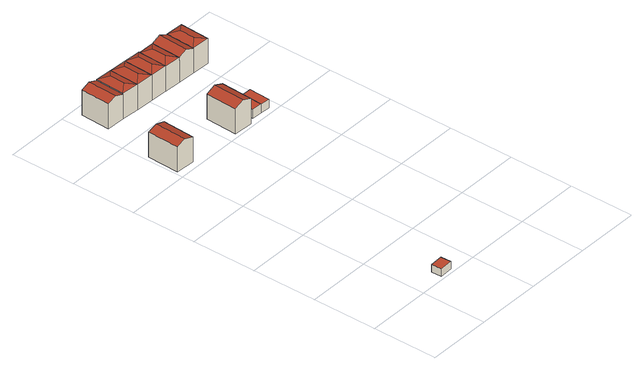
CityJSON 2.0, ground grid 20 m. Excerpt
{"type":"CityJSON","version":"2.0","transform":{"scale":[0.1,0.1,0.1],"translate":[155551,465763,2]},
"CityObjects":{
"building1":{"type":"Building","attributes":{"b3_dak_type":"horizontal","b3_extrusie":"standard","b3_h_dak_50p":5.38,"b3_h_dak_70p":5.44,"b3_h_dak_max":5.53,"b3_h_dak_min":5.2,"b3_h_maaiveld":3.05,"b3_is_glas_dak":false,"b3_kas_warenhuis":false,"b3_kwaliteitsindicator":true,"b3_mutatie_ahn3_ahn4":false,"b3_mutatie_ahn4_ahn5":false,"b3_n_nok":0,"b3_n_vlakken":1,"b3_opp_buitenmuur":33.76,"b3_opp_dak_plat":13,"b3_opp_dak_schuin":0,"b3_opp_grond":13,"b3_opp_scheidingsmuur":0,"b3_rmse_lod12":0.118,"b3_rmse_lod13":0.118,"b3_rmse_lod22":0.0957,"b3_t_run":9,"b3_val3dity_lod12":"[]","b3_val3dity_lod13":"[]","b3_val3dity_lod22":"[]","b3_volume_lod12":31.1,"b3_volume_lod13":31.1,"b3_volume_lod22":30.24,"geconstateerd":false,"oorspronkelijkbouwjaar":2006,"status":"Pand in gebruik"},"children":["building1-1"]},
"building1-1":{"type":"BuildingPart","parents":["building1"],"geometry":[{"type":"Solid","lod":"2.2","boundaries":[[[[0,1,2,3]],[[4,5,6,7]],[[7,6,1,0]],[[6,5,2,1]],[[5,4,3,2]],[[4,7,0,3]]]],"semantics":{"surfaces":[{"type":"GroundSurface"},{"type":"RoofSurface"},{"type":"WallSurface"}],"values":[[0,1,2,2,2,2]]}}]},
"building2":{"type":"Building","attributes":{"b3_bag_bag_overlap":0,"b3_bouwlagen":3,"b3_dak_type":"slanted","b3_extrusie":"standard","b3_h_dak_50p":9.34,"b3_h_dak_70p":10.86,"b3_h_dak_max":11.87,"b3_h_dak_min":8.61,"b3_h_maaiveld":2.91,"b3_h_nok":11.92,"b3_is_glas_dak":false,"b3_kas_warenhuis":false,"b3_kwaliteitsindicator":true,"b3_mutatie_ahn3_ahn4":false,"b3_mutatie_ahn4_ahn5":false,"b3_n_nok":1,"b3_n_vlakken":5,"b3_opp_buitenmuur":163.45,"b3_opp_dak_plat":27.91,"b3_opp_dak_schuin":40.43,"b3_opp_grond":58.54,"b3_opp_scheidingsmuur":65.54,"b3_rmse_lod12":1.53,"b3_rmse_lod13":1.53,"b3_rmse_lod22":0.232,"b3_t_run":40,"b3_val3dity_lod12":"[]","b3_val3dity_lod13":"[]","b3_val3dity_lod22":"[]","b3_volume_lod12":466.05,"b3_volume_lod13":466.05,"b3_volume_lod22":397.06,"geconstateerd":false,"oorspronkelijkbouwjaar":1989,"status":"Pand in gebruik"},"children":["building2-1"]},
"building2-1":{"type":"BuildingPart","parents":["building2"],"geometry":[{"type":"Solid","lod":"2.2","boundaries":[[[[8,9,10,11]],[[12,13,14,15]],[[13,12,9,8]],[[12,15,16,10,9]],[[17,16,15,14]],[[16,17,11,10]],[[17,14,13,8,11]]]],"semantics":{"surfaces":[{"type":"GroundSurface"},{"type":"RoofSurface"},{"type":"WallSurface"}],"values":[[0,1,2,2,1,2,2]]}}]},
"building3":{"type":"Building","attributes":{"b3_bag_bag_overlap":0,"b3_bouwlagen":3,"b3_dak_type":"slanted","b3_extrusie":"standard","b3_h_dak_50p":10.22,"b3_h_dak_70p":10.88,"b3_h_dak_max":11.81,"b3_h_dak_min":8.55,"b3_h_maaiveld":2.88,"b3_h_nok":11.84,"b3_is_glas_dak":false,"b3_kas_warenhuis":false,"b3_kwaliteitsindicator":true,"b3_mutatie_ahn3_ahn4":false,"b3_mutatie_ahn4_ahn5":false,"b3_n_nok":1,"b3_n_vlakken":2,"b3_opp_buitenmuur":130.62,"b3_opp_dak_plat":0,"b3_opp_dak_schuin":64.03,"b3_opp_grond":51.83,"b3_opp_scheidingsmuur":66.98,"b3_rmse_lod12":1.26,"b3_rmse_lod13":1.26,"b3_rmse_lod22":0.285,"b3_t_run":28,"b3_val3dity_lod12":"[]","b3_val3dity_lod13":"[]","b3_val3dity_lod22":"[]","b3_volume_lod12":411.16,"b3_volume_lod13":411.16,"b3_volume_lod22":378.2,"geconstateerd":false,"oorspronkelijkbouwjaar":1989,"status":"Pand in gebruik"},"children":["building3-1"]},
"building3-1":{"type":"BuildingPart","parents":["building3"],"geometry":[{"type":"Solid","lod":"2.2","boundaries":[[[[18,19,20,21]],[[22,23,24,19,18]],[[25,24,23,26]],[[24,25,20,19]],[[25,26,27,21,20]],[[22,27,26,23]],[[27,22,18,21]]]],"semantics":{"surfaces":[{"type":"GroundSurface"},{"type":"WallSurface"},{"type":"RoofSurface"}],"values":[[0,1,2,1,1,2,1]]}}]},
"building4":{"type":"Building","attributes":{"b3_bag_bag_overlap":0,"b3_bouwlagen":3,"b3_dak_type":"slanted","b3_extrusie":"standard","b3_h_dak_50p":10.81,"b3_h_dak_70p":10.97,"b3_h_dak_max":11.8,"b3_h_dak_min":8.58,"b3_h_maaiveld":2.88,"b3_h_nok":11.91,"b3_is_glas_dak":false,"b3_kas_warenhuis":false,"b3_kwaliteitsindicator":true,"b3_mutatie_ahn3_ahn4":false,"b3_mutatie_ahn4_ahn5":false,"b3_n_nok":2,"b3_n_vlakken":4,"b3_opp_buitenmuur":81.2,"b3_opp_dak_plat":4.36,"b3_opp_dak_schuin":72.46,"b3_opp_grond":50.41,"b3_opp_scheidingsmuur":134.39,"b3_rmse_lod12":1.17,"b3_rmse_lod13":1.17,"b3_rmse_lod22":0.257,"b3_t_run":33,"b3_val3dity_lod12":"[]","b3_val3dity_lod13":"[]","b3_val3dity_lod22":"[]","b3_volume_lod12":407.86,"b3_volume_lod13":407.86,"b3_volume_lod22":382.52,"geconstateerd":false,"oorspronkelijkbouwjaar":1989,"status":"Pand in gebruik"},"children":["building4-1"]},
"building4-1":{"type":"BuildingPart","parents":["building4"],"geometry":[{"type":"Solid","lod":"2.2","boundaries":[[[[28,18,21,29]],[[30,31,32]],[[31,30,18,28]],[[33,30,32,34]],[[30,33,21,18]],[[35,33,34]],[[33,35,29,21]],[[31,35,34,32]],[[35,31,28,29]]]],"semantics":{"surfaces":[{"type":"GroundSurface"},{"type":"RoofSurface"},{"type":"WallSurface"}],"values":[[0,1,2,1,2,1,2,1,2]]}}]},
"building5":{"type":"Building","attributes":{"b3_bag_bag_overlap":0,"b3_bouwlagen":3,"b3_dak_type":"slanted","b3_extrusie":"standard","b3_h_dak_50p":10.82,"b3_h_dak_70p":10.96,"b3_h_dak_max":11.8,"b3_h_dak_min":8.52,"b3_h_maaiveld":2.88,"b3_h_nok":11.9,"b3_is_glas_dak":false,"b3_kas_warenhuis":false,"b3_kwaliteitsindicator":true,"b3_mutatie_ahn3_ahn4":false,"b3_mutatie_ahn4_ahn5":false,"b3_n_nok":2,"b3_n_vlakken":4,"b3_opp_buitenmuur":77.76,"b3_opp_dak_plat":4.61,"b3_opp_dak_schuin":70.06,"b3_opp_grond":50.07,"b3_opp_scheidingsmuur":134.66,"b3_rmse_lod12":1.2,"b3_rmse_lod13":1.2,"b3_rmse_lod22":0.263,"b3_t_run":32,"b3_val3dity_lod12":"[]","b3_val3dity_lod13":"[]","b3_val3dity_lod22":"[]","b3_volume_lod12":404.82,"b3_volume_lod13":404.82,"b3_volume_lod22":377.04,"geconstateerd":false,"oorspronkelijkbouwjaar":1989,"status":"Pand in gebruik"},"children":["building5-1"]},
"building5-1":{"type":"BuildingPart","parents":["building5"],"geometry":[{"type":"Solid","lod":"2.2","boundaries":[[[[29,36,37,28]],[[38,35,39]],[[35,38,36,29]],[[40,38,39,41]],[[38,40,37,36]],[[31,40,41]],[[40,31,28,37]],[[35,31,41,39]],[[31,35,29,28]]]],"semantics":{"surfaces":[{"type":"GroundSurface"},{"type":"RoofSurface"},{"type":"WallSurface"}],"values":[[0,1,2,1,2,1,2,1,2]]}}]},
"building6":{"type":"Building","attributes":{"b3_bag_bag_overlap":0,"b3_bouwlagen":3,"b3_dak_type":"slanted","b3_extrusie":"standard","b3_h_dak_50p":9.19,"b3_h_dak_70p":10.86,"b3_h_dak_max":11.81,"b3_h_dak_min":8.62,"b3_h_maaiveld":2.88,"b3_h_nok":11.89,"b3_is_glas_dak":false,"b3_kas_warenhuis":false,"b3_kwaliteitsindicator":true,"b3_mutatie_ahn3_ahn4":false,"b3_mutatie_ahn4_ahn5":false,"b3_n_nok":1,"b3_n_vlakken":4,"b3_opp_buitenmuur":167.8,"b3_opp_dak_plat":26.03,"b3_opp_dak_schuin":40.92,"b3_opp_grond":58.47,"b3_opp_scheidingsmuur":65.98,"b3_rmse_lod12":1.54,"b3_rmse_lod13":1.54,"b3_rmse_lod22":0.179,"b3_t_run":34,"b3_val3dity_lod12":"[]","b3_val3dity_lod13":"[]","b3_val3dity_lod22":"[]","b3_volume_lod12":467.29,"b3_volume_lod13":467.29,"b3_volume_lod22":403.97,"geconstateerd":false,"oorspronkelijkbouwjaar":1989,"status":"Pand in gebruik"},"children":["building6-1"]},
"building6-1":{"type":"BuildingPart","parents":["building6"],"geometry":[{"type":"Solid","lod":"2.2","boundaries":[[[[42,43,44,45]],[[46,47,48,49]],[[47,46,43,42]],[[46,49,50,44,43]],[[51,50,49,48]],[[50,51,45,44]],[[51,48,47,42,45]]]],"semantics":{"surfaces":[{"type":"GroundSurface"},{"type":"RoofSurface"},{"type":"WallSurface"}],"values":[[0,1,2,2,1,2,2]]}}]},
"building7":{"type":"Building","attributes":{"b3_bag_bag_overlap":0,"b3_bouwlagen":3,"b3_dak_type":"slanted","b3_extrusie":"standard","b3_h_dak_50p":10.84,"b3_h_dak_70p":10.98,"b3_h_dak_max":11.81,"b3_h_dak_min":8.57,"b3_h_maaiveld":2.89,"b3_h_nok":11.9,"b3_is_glas_dak":false,"b3_kas_warenhuis":false,"b3_kwaliteitsindicator":true,"b3_mutatie_ahn3_ahn4":false,"b3_mutatie_ahn4_ahn5":false,"b3_n_nok":2,"b3_n_vlakken":4,"b3_opp_buitenmuur":77.31,"b3_opp_dak_plat":5.44,"b3_opp_dak_schuin":69.32,"b3_opp_grond":49.35,"b3_opp_scheidingsmuur":134.33,"b3_rmse_lod12":1.25,"b3_rmse_lod13":1.25,"b3_rmse_lod22":0.281,"b3_t_run":32,"b3_val3dity_lod12":"[]","b3_val3dity_lod13":"[]","b3_val3dity_lod22":"[]","b3_volume_lod12":399.98,"b3_volume_lod13":399.98,"b3_volume_lod22":371.77,"geconstateerd":false,"oorspronkelijkbouwjaar":1989,"status":"Pand in gebruik"},"children":["building7-1"]},
"building7-1":{"type":"BuildingPart","parents":["building7"],"geometry":[{"type":"Solid","lod":"2.2","boundaries":[[[[52,37,36,53]],[[40,54,55]],[[54,40,37,52]],[[38,40,55,56]],[[40,38,36,37]],[[57,38,56]],[[38,57,53,36]],[[54,57,56,55]],[[57,54,52,53]]]],"semantics":{"surfaces":[{"type":"GroundSurface"},{"type":"RoofSurface"},{"type":"WallSurface"}],"values":[[0,1,2,1,2,1,2,1,2]]}}]},
"building8":{"type":"Building","attributes":{"b3_bag_bag_overlap":0,"b3_dak_type":"horizontal","b3_extrusie":"standard","b3_h_dak_50p":5.64,"b3_h_dak_70p":5.65,"b3_h_dak_max":5.69,"b3_h_dak_min":5.59,"b3_h_maaiveld":2.91,"b3_is_glas_dak":false,"b3_kas_warenhuis":false,"b3_kwaliteitsindicator":true,"b3_mutatie_ahn3_ahn4":false,"b3_mutatie_ahn4_ahn5":false,"b3_n_nok":0,"b3_n_vlakken":1,"b3_opp_buitenmuur":51.53,"b3_opp_dak_plat":30,"b3_opp_dak_schuin":0,"b3_opp_grond":30,"b3_opp_scheidingsmuur":17.6,"b3_rmse_lod12":0.0216,"b3_rmse_lod13":0.0216,"b3_rmse_lod22":0.0201,"b3_t_run":20,"b3_val3dity_lod12":"[]","b3_val3dity_lod13":"[]","b3_val3dity_lod22":"[]","b3_volume_lod12":82.13,"b3_volume_lod13":82.13,"b3_volume_lod22":81.92,"geconstateerd":false,"oorspronkelijkbouwjaar":1989,"status":"Pand in gebruik"},"children":["building8-1"]},
"building8-1":{"type":"BuildingPart","parents":["building8"],"geometry":[{"type":"Solid","lod":"2.2","boundaries":[[[[58,59,60,61]],[[62,63,64,65]],[[65,64,59,58]],[[64,63,60,59]],[[63,62,61,60]],[[62,65,58,61]]]],"semantics":{"surfaces":[{"type":"GroundSurface"},{"type":"RoofSurface"},{"type":"WallSurface"}],"values":[[0,1,2,2,2,2]]}}]},
"building9":{"type":"Building","attributes":{"b3_bag_bag_overlap":0,"b3_dak_type":"horizontal","b3_extrusie":"standard","b3_h_dak_50p":5.64,"b3_h_dak_70p":5.64,"b3_h_dak_max":5.67,"b3_h_dak_min":5.59,"b3_h_maaiveld":2.88,"b3_is_glas_dak":false,"b3_kas_warenhuis":false,"b3_kwaliteitsindicator":true,"b3_mutatie_ahn3_ahn4":false,"b3_mutatie_ahn4_ahn5":false,"b3_n_nok":0,"b3_n_vlakken":1,"b3_opp_buitenmuur":34.28,"b3_opp_dak_plat":19.07,"b3_opp_dak_schuin":0,"b3_opp_grond":19.07,"b3_opp_scheidingsmuur":17.6,"b3_rmse_lod12":0.0169,"b3_rmse_lod13":0.0169,"b3_rmse_lod22":0.0138,"b3_t_run":10,"b3_val3dity_lod12":"[]","b3_val3dity_lod13":"[]","b3_val3dity_lod22":"[]","b3_volume_lod12":52.72,"b3_volume_lod13":52.72,"b3_volume_lod22":52.61,"geconstateerd":false,"oorspronkelijkbouwjaar":1989,"status":"Pand in gebruik"},"children":["building9-1"]},
"building9-1":{"type":"BuildingPart","parents":["building9"],"geometry":[{"type":"Solid","lod":"2.2","boundaries":[[[[66,67,68,58]],[[69,70,71,72]],[[72,71,67,66]],[[71,70,68,67]],[[70,69,58,68]],[[69,72,66,58]]]],"semantics":{"surfaces":[{"type":"GroundSurface"},{"type":"RoofSurface"},{"type":"WallSurface"}],"values":[[0,1,2,2,2,2]]}}]},
"building10":{"type":"Building","attributes":{"b3_bag_bag_overlap":0,"b3_bouwlagen":3,"b3_dak_type":"slanted","b3_extrusie":"standard","b3_h_dak_50p":10.7,"b3_h_dak_70p":10.84,"b3_h_dak_max":11.8,"b3_h_dak_min":8.57,"b3_h_maaiveld":2.89,"b3_h_nok":11.86,"b3_is_glas_dak":false,"b3_kas_warenhuis":false,"b3_kwaliteitsindicator":true,"b3_mutatie_ahn3_ahn4":false,"b3_mutatie_ahn4_ahn5":false,"b3_n_nok":1,"b3_n_vlakken":4,"b3_opp_buitenmuur":72.35,"b3_opp_dak_plat":9,"b3_opp_dak_schuin":59.51,"b3_opp_grond":48.08,"b3_opp_scheidingsmuur":133.91,"b3_rmse_lod12":1.2,"b3_rmse_lod13":1.2,"b3_rmse_lod22":0.32,"b3_t_run":32,"b3_val3dity_lod12":"[]","b3_val3dity_lod13":"[]","b3_val3dity_lod22":"[]","b3_volume_lod12":382.46,"b3_volume_lod13":382.46,"b3_volume_lod22":357.82,"geconstateerd":false,"oorspronkelijkbouwjaar":1989,"status":"Pand in gebruik"},"children":["building10-1"]},
"building10-1":{"type":"BuildingPart","parents":["building10"],"geometry":[{"type":"Solid","lod":"2.2","boundaries":[[[[73,52,53,74]],[[75,76,77]],[[76,75,52,73]],[[78,75,77,79]],[[75,78,53,52]],[[80,78,79]],[[78,80,74,53]],[[76,80,79,77]],[[80,76,73,74]]]],"semantics":{"surfaces":[{"type":"GroundSurface"},{"type":"RoofSurface"},{"type":"WallSurface"}],"values":[[0,1,2,1,2,1,2,1,2]]}}]},
"building11":{"type":"Building","attributes":{"b3_bag_bag_overlap":0,"b3_bouwlagen":3,"b3_dak_type":"slanted","b3_extrusie":"standard","b3_h_dak_50p":10.18,"b3_h_dak_70p":10.85,"b3_h_dak_max":11.78,"b3_h_dak_min":8.59,"b3_h_maaiveld":2.87,"b3_h_nok":11.84,"b3_is_glas_dak":false,"b3_kas_warenhuis":false,"b3_kwaliteitsindicator":true,"b3_mutatie_ahn3_ahn4":false,"b3_mutatie_ahn4_ahn5":false,"b3_n_nok":1,"b3_n_vlakken":2,"b3_opp_buitenmuur":61.82,"b3_opp_dak_plat":0,"b3_opp_dak_schuin":62.15,"b3_opp_grond":50.27,"b3_opp_scheidingsmuur":133.76,"b3_rmse_lod12":1.28,"b3_rmse_lod13":1.28,"b3_rmse_lod22":0.27,"b3_t_run":23,"b3_val3dity_lod12":"[]","b3_val3dity_lod13":"[]","b3_val3dity_lod22":"[]","b3_volume_lod12":400.26,"b3_volume_lod13":400.26,"b3_volume_lod22":366.72,"geconstateerd":false,"oorspronkelijkbouwjaar":1989,"status":"Pand in gebruik"},"children":["building11-1"]},
"building11-1":{"type":"BuildingPart","parents":["building11"],"geometry":[{"type":"Solid","lod":"2.2","boundaries":[[[[81,73,74,82]],[[83,84,76,73,81]],[[80,76,84,85]],[[76,80,74,73]],[[80,85,86,82,74]],[[83,86,85,84]],[[86,83,81,82]]]],"semantics":{"surfaces":[{"type":"GroundSurface"},{"type":"WallSurface"},{"type":"RoofSurface"}],"values":[[0,1,2,1,1,2,1]]}}]},
"building12":{"type":"Building","attributes":{"b3_bag_bag_overlap":0,"b3_bouwlagen":3,"b3_dak_type":"slanted","b3_extrusie":"standard","b3_h_dak_50p":10.74,"b3_h_dak_70p":10.85,"b3_h_dak_max":11.77,"b3_h_dak_min":8.55,"b3_h_maaiveld":2.87,"b3_h_nok":11.87,"b3_is_glas_dak":false,"b3_kas_warenhuis":false,"b3_kwaliteitsindicator":true,"b3_mutatie_ahn3_ahn4":false,"b3_mutatie_ahn4_ahn5":false,"b3_n_nok":1,"b3_n_vlakken":4,"b3_opp_buitenmuur":75.95,"b3_opp_dak_plat":11.73,"b3_opp_dak_schuin":62.62,"b3_opp_grond":50.48,"b3_opp_scheidingsmuur":133.96,"b3_rmse_lod12":1.26,"b3_rmse_lod13":1.26,"b3_rmse_lod22":0.347,"b3_t_run":30,"b3_val3dity_lod12":"[]","b3_val3dity_lod13":"[]","b3_val3dity_lod22":"[]","b3_volume_lod12":403.48,"b3_volume_lod13":403.48,"b3_volume_lod22":377.33,"geconstateerd":false,"oorspronkelijkbouwjaar":1989,"status":"Pand in gebruik"},"children":["building12-1"]},
"building12-1":{"type":"BuildingPart","parents":["building12"],"geometry":[{"type":"Solid","lod":"2.2","boundaries":[[[[87,81,82,88]],[[89,90,91]],[[90,89,81,87]],[[92,89,91,93]],[[89,92,82,81]],[[94,92,93]],[[92,94,88,82]],[[90,94,93,91]],[[94,90,87,88]]]],"semantics":{"surfaces":[{"type":"GroundSurface"},{"type":"RoofSurface"},{"type":"WallSurface"}],"values":[[0,1,2,1,2,1,2,1,2]]}}]}
},
"vertices":[
[83,42,10],[123,44,10],[125,11,10],[85,10,10],[85,10,34],[125,11,34],[123,44,34],[83,42,34],
[9,825,9],[13,924,9],[73,921,9],[68,822,9],[13,924,89],[9,825,89],[38,823,99],[43,922,99],[73,921,89],[68,822,89],
[100,1079,9],[43,1082,9],[48,1173,9],[104,1171,9],[100,1079,88],[71,1080,99],[43,1082,88],[48,1173,88],[75,1172,99],[104,1171,88],
[154,1076,9],[158,1168,9],[100,1079,90],[154,1076,90],[128,1100,98],[104,1171,90],[130,1146,98],[158,1168,90],
[213,1165,9],[209,1073,9],[213,1165,90],[185,1144,98],[209,1073,90],[183,1098,98],
[233,814,9],[237,912,9],[296,910,9],[292,811,9],[237,912,89],[233,814,89],[262,812,101],[266,911,101],[296,910,89],[292,811,89],
[263,1071,9],[266,1162,9],[263,1071,90],[237,1095,99],[239,1141,99],[266,1162,90],
[345,821,9],[314,822,9],[318,917,9],[349,916,9],[349,916,37],[318,917,37],[314,822,37],[345,821,37],
[348,885,9],[378,884,9],[375,819,9],[345,821,36],[375,819,36],[378,884,36],[348,885,36],
[315,1068,9],[319,1160,9],[263,1071,88],[315,1068,88],[290,1093,97],[266,1162,88],[292,1138,97],[319,1160,88],
[370,1065,9],[374,1157,9],[370,1065,88],[342,1066,100],[346,1159,100],[374,1157,88],
[425,1063,9],[429,1154,9],[370,1065,89],[425,1063,89],[398,1087,97],[374,1157,89],[400,1133,97],[429,1154,89]
]}
